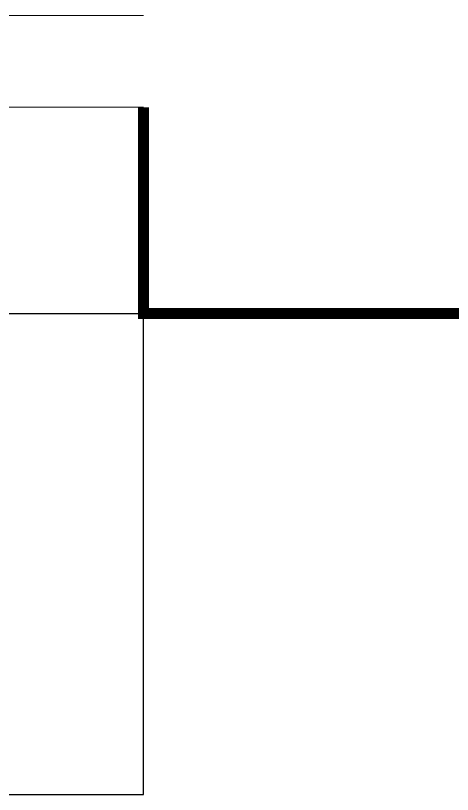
# Model space of a CAD drawing. Extents: x 27938 to 983267, y -209821 to 1628073.
# Drawn here: x 714874 to 715191, y 441432 to 441999 of the extents above; entities that cross this region are included whole.
import ezdxf

# ---------------------------------------------------------------- set-up
doc = ezdxf.new("R2010")
doc.units = 0
doc.header["$LTSCALE"] = 1000
doc.header["$MEASUREMENT"] = 0
doc.linetypes.add('DASH', pattern=[0.35, 0.25, -0.1])
doc.layers.add('$RECOVER_210609100354-0', color=7, linetype='Continuous')
doc.layers.add('看线', color=251, linetype='Continuous')
doc.layers.add('平面-栏杆', color=135, linetype='Continuous', lineweight=15)
doc.layers.add('平面-看线', color=45, linetype='Continuous', lineweight=15)

msp = doc.modelspace()

# ---------------------------------------------------------------- linework, layer by layer
at = {"layer": '$RECOVER_210609100354-0', "color": 30, "const_width": 8}
msp.add_lwpolyline([(714966.58, 441932.09), (714966.58, 441782.09), (715266.58, 441782.09), (715266.58, 441932.09)], dxfattribs=at)
at = {"layer": '平面-栏杆'}
msp.add_lwpolyline([(714966.58, 441998.75), (710466.58, 441998.75)], dxfattribs=at)
at = {"layer": '平面-看线', "linetype": 'DASH'}
msp.add_lwpolyline([(714966.58, 441932.09), (710466.58, 441932.09)], dxfattribs=at)
at = {"layer": '看线', "color": 202, "ltscale": 0.5}
for points in [[(710466.59, 441782.09), (714966.58, 441782.08)], [(712966.58, 441782.08), (712966.58, 441432.08), (714966.58, 441432.08), (714966.58, 441782.08)]]:
    msp.add_lwpolyline(points, dxfattribs=at)

doc.saveas('drawing.dxf')
